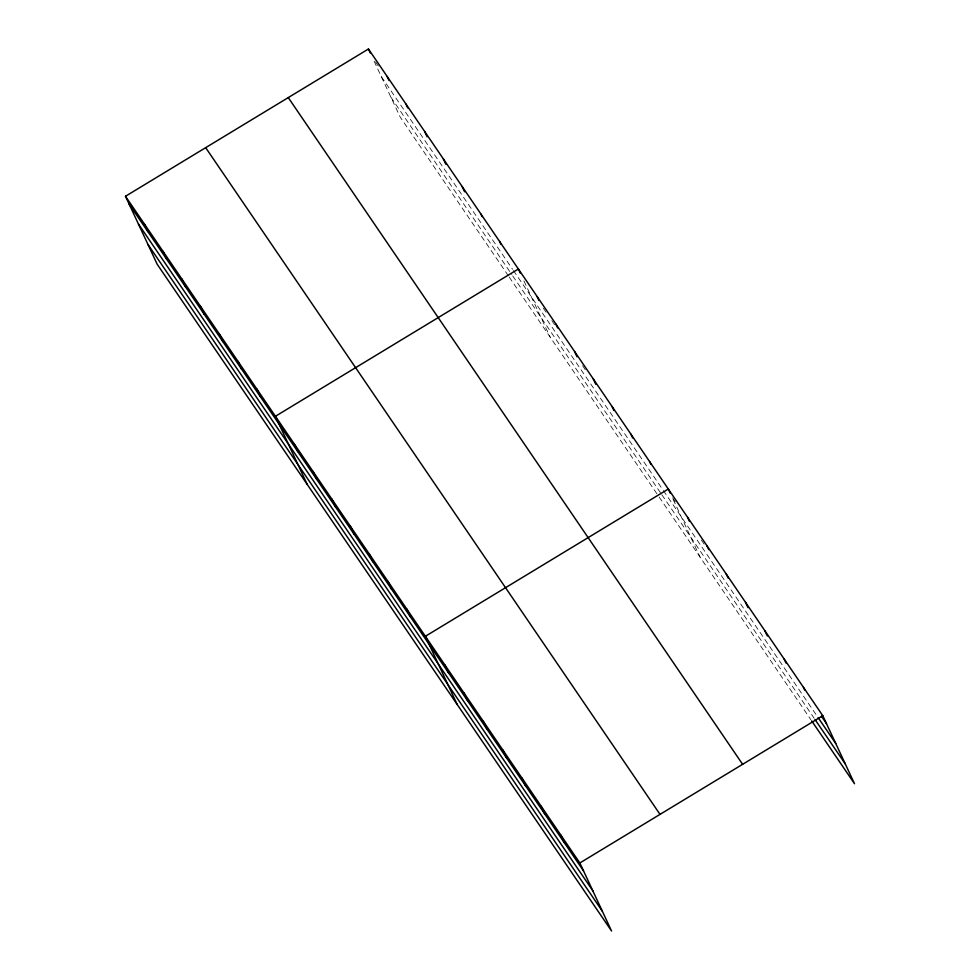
<?xml version="1.0" encoding="UTF-8"?>
<svg xmlns="http://www.w3.org/2000/svg" width="980" height="980" viewBox="0 0 980 980"><rect width="100%" height="100%" fill="white"/><g stroke="black" fill="none" stroke-linecap="round" stroke-linejoin="round"><path stroke-width="0.73" stroke-dasharray="4.9 3.68" d="M375.536 61.912L378.942 66.922M543.361 308.186L546.767 313.184M551.887 320.68L555.293 325.691M582.549 365.687L585.954 370.685M675.367 501.87L671.998 496.946L700.026 557.057M701.386 540.066L704.742 544.99M381.379 76.746L512.577 269.267M513.422 270.517L662.505 489.277M663.362 490.527L816.426 715.13M390.91 97.192L511.879 274.694M512.736 275.944L660.961 493.467M661.819 494.716L814.196 718.316M508.351 275.784L400.159 117.024L373.98 60.883M509.196 277.034L658.291 495.794M659.136 497.044L810.852 719.675M523.92 280.905L550.099 337.034"/><path stroke-width="1.47" d="M125.489 196.27L579.841 862.976L611.557 931L157.204 264.282L125.489 196.27L368.443 49L822.796 715.719L854.511 783.731L811.697 720.9M579.841 862.976L822.796 715.719M821.448 716.233L826.483 723.632M818.104 717.593L835.732 743.465M815.042 719.553L845.262 763.898M288.267 97.596L742.62 764.314M205.665 147.662L660.018 814.38M129.176 204.183L583.529 870.889M138.425 224.016L592.79 890.734M147.956 244.449L602.308 911.167M803.478 687.384L804.715 690.018M784.172 659.038L786.021 663.007M764.865 630.704L767.328 635.983M745.547 602.369L748.01 607.649M726.241 574.035L728.091 577.992M706.935 545.701L708.773 549.658M687.617 517.366L689.467 521.323M670.161 492.989L668.311 489.032L425.369 636.289L457.084 704.314M649.569 461.531L650.793 464.165M630.826 434.03L632.676 437.987M612.084 406.529L613.933 410.485M593.341 379.027L595.803 384.295M574.599 351.526L577.061 356.793M555.856 324.025L557.706 327.982M537.114 296.524L538.963 300.48M520.221 272.979L518.371 269.01L275.429 416.28L307.144 484.304M499.629 241.509L500.866 244.155M480.886 214.007L482.123 216.654M462.144 186.506L464.606 191.786M443.401 159.005L445.863 164.285M424.659 131.504L427.121 136.784M405.916 104.003L407.766 107.959M387.186 76.501L389.023 80.458M368.443 49L370.281 52.957M560.536 834.642L564.223 842.555M541.217 806.307L544.917 814.221M521.911 777.973L525.611 785.887M502.605 749.639L506.293 757.552M483.299 721.305L486.987 729.218M463.981 692.97L467.68 700.884M444.675 664.636L448.362 672.55M406.627 608.788L410.314 616.714M387.884 581.287L391.571 589.213M369.142 553.786L372.829 561.712M350.399 526.285L354.086 534.198M331.657 498.783L335.344 506.697M312.914 471.282L316.601 479.196M294.171 443.781L297.859 451.694M256.687 388.778L260.374 396.692M237.944 361.277L241.631 369.191M219.202 333.776L222.889 341.689M200.459 306.275L204.146 314.188M181.717 278.773L185.404 286.687M162.974 251.272L166.661 259.186M144.232 223.771L147.919 231.684"/></g></svg>
